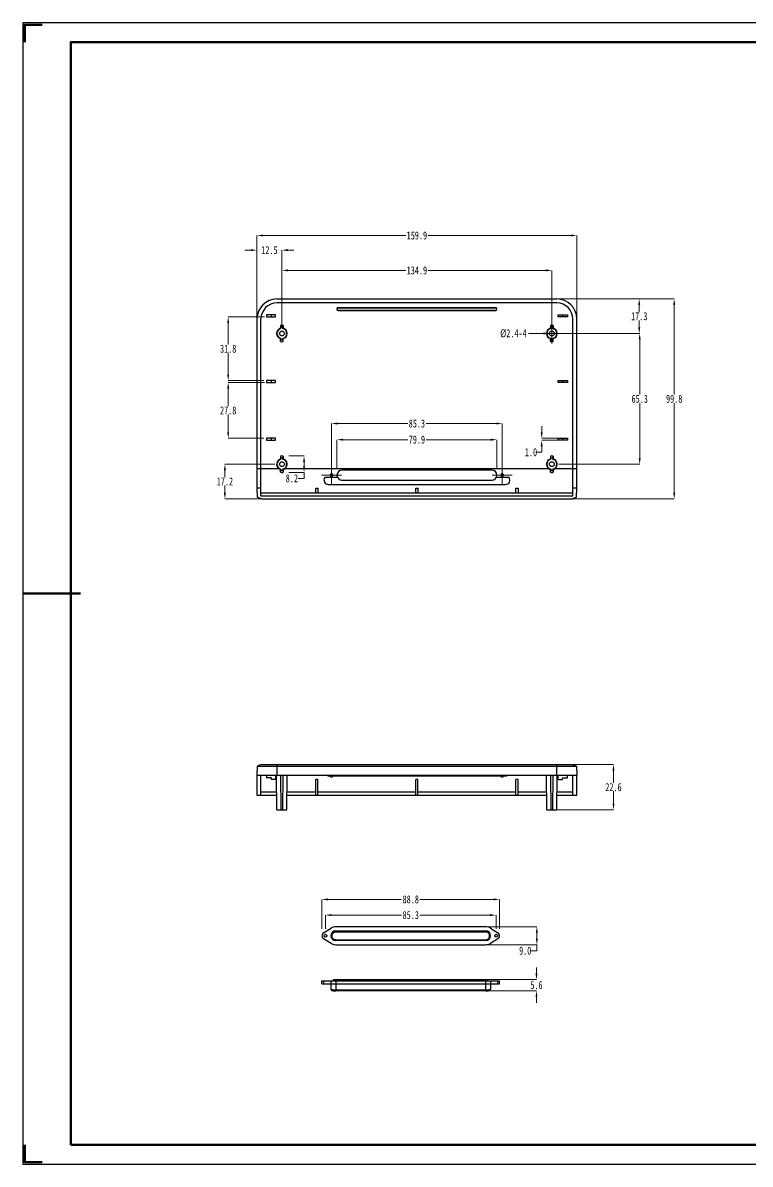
# Model space of a CAD drawing. Header units: millimetres. Extents: x 913 to 1720, y -130 to 440.
# Drawn here: x 913 to 1276, y -130 to 440 of the extents above; entities that cross this region are included whole.
import ezdxf

# ---------------------------------------------------------------- set-up
doc = ezdxf.new("R2010")
doc.units = ezdxf.units.MM
doc.header["$LTSCALE"] = 30.734
doc.header["$PDSIZE"] = 0.3
doc.layers.get('0').update_dxf_attribs({"linetype": 'CONTINUOUS'})
doc.layers.get('Defpoints').update_dxf_attribs({"linetype": 'CONTINUOUS'})
doc.layers.add('图框_内框线', color=5, linetype='CONTINUOUS', lineweight=50)
doc.layers.add('图框_角线', color=5, linetype='CONTINUOUS', lineweight=200)
doc.layers.add('图框_外框线', color=7, linetype='CONTINUOUS')
doc.styles.get("Standard").update_dxf_attribs({"font": 'txt', "width": 0.75})
doc.dimstyles.get("Standard").update_dxf_attribs({"dimtxt": 3, "dimasz": 3, "dimexe": 0.18, "dimexo": 0.0625, "dimgap": 0.09, "dimtad": 1, "dimdsep": 46, "dimtxsty": 'Standard', "dimcen": 0.09, "dimadec": 0, "dimazin": 0, "dimtol": 1, "dimtp": 0.01, "dimtm": 0.01, "dimtfac": 1, "dimtofl": 0, "dimtmove": 0, "dimatfit": 3, "dimfxl": 0, "dimtolj": 1, "dimarcsym": 0})

# ---------------------------------------------------------------- blocks, each defined once
blk = doc.blocks.new('*D30')
at = {"color": 0, "lineweight": 0}
for p, q in [((1029.94, 237.7), (1029.94, 333.9)), ((1032.94, 333.9), (1104.3, 333.9)), ((1186.84, 333.9), (1115.48, 333.9)), ((1189.84, 227.87), (1189.84, 333.9))]:
    blk.add_line(p, q, dxfattribs=at)
for points in [[(1032.94, 334.4), (1032.94, 333.4), (1029.94, 333.9)], [(1186.84, 334.4), (1186.84, 333.4), (1189.84, 333.9)]]:
    blk.add_solid(points, dxfattribs=at)
at = {"layer": 'Defpoints', "color": 0, "lineweight": 0}
for p in [(1029.94, 333.9), (1029.94, 234.21), (1189.84, 224.38)]:
    blk.add_point(p, dxfattribs=at)
at = {"color": 0, "lineweight": 0, "insert": (1109.89, 333.9), "char_height": 4, "attachment_point": 5}
blk.add_mtext('\\A1;159.9', dxfattribs=at)
blk = doc.blocks.new('*D31')
at = {"color": 0, "lineweight": 0}
for p, q in [((1147.25, 302.19), (1238.5, 302.19)), ((1238.5, 299.19), (1238.5, 254.38)), ((1238.5, 205.39), (1238.5, 250.2)), ((1141.9, 202.39), (1238.5, 202.39))]:
    blk.add_line(p, q, dxfattribs=at)
for points in [[(1238, 299.19), (1239, 299.19), (1238.5, 302.19)], [(1238, 205.39), (1239, 205.39), (1238.5, 202.39)]]:
    blk.add_solid(points, dxfattribs=at)
at = {"layer": 'Defpoints', "color": 0, "lineweight": 0}
for p in [(1143.75, 302.19), (1138.41, 202.39), (1238.5, 202.39)]:
    blk.add_point(p, dxfattribs=at)
at = {"color": 0, "lineweight": 0, "insert": (1238.5, 252.29), "char_height": 4, "attachment_point": 5}
blk.add_mtext('\\A1;99.8', dxfattribs=at)
blk = doc.blocks.new('*D32')
at = {"color": 0, "lineweight": 0}
for p, q in [((1180.83, 284.94), (1221.26, 284.94)), ((1221.26, 281.94), (1221.26, 254.38)), ((1221.26, 222.64), (1221.26, 250.2)), ((1180.83, 219.64), (1221.26, 219.64))]:
    blk.add_line(p, q, dxfattribs=at)
for points in [[(1220.76, 281.94), (1221.76, 281.94), (1221.26, 284.94)], [(1220.76, 222.64), (1221.76, 222.64), (1221.26, 219.64)]]:
    blk.add_solid(points, dxfattribs=at)
at = {"layer": 'Defpoints', "color": 0, "lineweight": 0}
for p in [(1177.34, 284.94), (1221.26, 284.94), (1177.34, 219.64)]:
    blk.add_point(p, dxfattribs=at)
at = {"color": 0, "lineweight": 0, "insert": (1221.26, 252.29), "char_height": 4, "attachment_point": 5}
blk.add_mtext('\\A1;65.3', dxfattribs=at)
blk = doc.blocks.new('*D33')
at = {"color": 0, "lineweight": 0}
for p, q in [((1042.44, 288.43), (1042.44, 316.46)), ((1045.44, 316.46), (1104.3, 316.46)), ((1174.34, 316.46), (1115.48, 316.46)), ((1177.34, 288.43), (1177.34, 316.46))]:
    blk.add_line(p, q, dxfattribs=at)
for points in [[(1045.44, 316.96), (1045.44, 315.96), (1042.44, 316.46)], [(1174.34, 316.96), (1174.34, 315.96), (1177.34, 316.46)]]:
    blk.add_solid(points, dxfattribs=at)
at = {"layer": 'Defpoints', "color": 0, "lineweight": 0}
for p in [(1042.44, 316.46), (1042.44, 284.94), (1177.34, 284.94)]:
    blk.add_point(p, dxfattribs=at)
at = {"color": 0, "lineweight": 0, "insert": (1109.89, 316.46), "char_height": 4, "attachment_point": 5}
blk.add_mtext('\\A1;134.9', dxfattribs=at)
blk = doc.blocks.new('*D34')
at = {"color": 0, "lineweight": 0}
for p, q in [((1177.34, 279.91), (1177.34, 289.97)), ((1165.74, 284.96), (1173.14, 284.95)), ((1172.31, 284.94), (1182.36, 284.94)), ((1452.92, -9.61), (1452.92, -6.61)), ((1452.92, -6.61), (1455.92, -6.61)), ((1435.29, -12.61), (1452.92, -12.61)), ((1435.29, -13.21), (1452.92, -13.21)), ((1452.92, -16.21), (1452.92, -19.21))]:
    blk.add_line(p, q, dxfattribs=at)
for points in [[(1173.14, 285.45), (1173.13, 284.45), (1176.14, 284.94)], [(1452.42, -9.61), (1453.42, -9.61), (1452.92, -12.61)], [(1452.42, -16.21), (1453.42, -16.21), (1452.92, -13.21)]]:
    blk.add_solid(points, dxfattribs=at)
at = {"layer": 'Defpoints', "color": 0, "lineweight": 0}
for p in [(1176.14, 284.94), (1178.54, 284.93), (1431.8, -12.61), (1431.8, -13.21), (1452.92, -12.61)]:
    blk.add_point(p, dxfattribs=at)
at = {"color": 0, "lineweight": 0, "char_height": 4, "attachment_point": 5}
for s, insert in [('\\A1;%%c2.4-4', (1158.15, 284.96)), ('\\A1;0.6', (1458.76, -6.61))]:
    blk.add_mtext(s, dxfattribs=dict(at, insert=insert))
blk = doc.blocks.new('*D36')
at = {"color": 0, "lineweight": 0}
for p, q in [((1069.94, 217.7), (1069.94, 231.89)), ((1072.94, 231.89), (1105.3, 231.89)), ((1146.84, 231.89), (1114.48, 231.89)), ((1149.84, 217.7), (1149.84, 231.89)), ((1339.8, -12.91), (1339.8, -9.91)), ((1363.56, -15.91), (1339.8, -15.91)), ((1363.56, -20.91), (1339.8, -20.91)), ((1339.8, -23.91), (1339.8, -26.91))]:
    blk.add_line(p, q, dxfattribs=at)
for points in [[(1072.94, 232.39), (1072.94, 231.39), (1069.94, 231.89)], [(1146.84, 232.39), (1146.84, 231.39), (1149.84, 231.89)], [(1339.3, -12.91), (1340.3, -12.91), (1339.8, -15.91)], [(1339.3, -23.91), (1340.3, -23.91), (1339.8, -20.91)]]:
    blk.add_solid(points, dxfattribs=at)
at = {"layer": 'Defpoints', "color": 0, "lineweight": 0}
for p in [(1069.94, 231.89), (1069.94, 214.21), (1149.84, 214.21), (1367.05, -15.91), (1339.8, -20.91), (1367.05, -20.91)]:
    blk.add_point(p, dxfattribs=at)
at = {"color": 0, "lineweight": 0, "char_height": 4, "attachment_point": 5}
for s, insert in [('\\A1;79.9', (1109.89, 231.89)), ('\\A1;5.0', (1339.8, -18.41))]:
    blk.add_mtext(s, dxfattribs=dict(at, insert=insert))
blk = doc.blocks.new('*D37')
at = {"color": 0, "lineweight": 0}
for p, q in [((1045.93, 223.74), (1053.49, 223.74)), ((1053.49, 220.74), (1053.49, 218.55)), ((1045.85, 215.55), (1053.49, 215.55)), ((1053.49, 212.55), (1050.49, 212.55)), ((1053.49, 215.55), (1053.49, 212.55))]:
    blk.add_line(p, q, dxfattribs=at)
for points in [[(1052.99, 220.74), (1053.99, 220.74), (1053.49, 223.74)], [(1052.99, 218.55), (1053.99, 218.55), (1053.49, 215.55)]]:
    blk.add_solid(points, dxfattribs=at)
at = {"layer": 'Defpoints', "color": 0, "lineweight": 0}
for p in [(1042.44, 223.74), (1042.36, 215.55), (1053.49, 215.55)]:
    blk.add_point(p, dxfattribs=at)
at = {"color": 0, "lineweight": 0, "insert": (1047.4, 212.55), "char_height": 4, "attachment_point": 5}
blk.add_mtext('\\A1;8.2', dxfattribs=at)
blk = doc.blocks.new('*D38')
at = {"color": 0, "lineweight": 0}
for p, q in [((1067.24, 217.7), (1067.24, 239.95)), ((1070.24, 239.95), (1105.3, 239.95)), ((1149.54, 239.95), (1114.48, 239.95)), ((1152.54, 217.7), (1152.54, 239.95))]:
    blk.add_line(p, q, dxfattribs=at)
for points in [[(1070.24, 240.45), (1070.24, 239.45), (1067.24, 239.95)], [(1149.54, 240.45), (1149.54, 239.45), (1152.54, 239.95)]]:
    blk.add_solid(points, dxfattribs=at)
at = {"layer": 'Defpoints', "color": 0, "lineweight": 0}
for p in [(1152.54, 239.95), (1067.24, 214.21), (1152.54, 214.21)]:
    blk.add_point(p, dxfattribs=at)
at = {"color": 0, "lineweight": 0, "insert": (1109.89, 239.95), "char_height": 4, "attachment_point": 5}
blk.add_mtext('\\A1;85.3', dxfattribs=at)
blk = doc.blocks.new('*D39')
at = {"color": 0, "lineweight": 0}
for p, q in [((1026.94, 326.58), (1023.94, 326.58)), ((1029.94, 287.89), (1029.94, 326.58)), ((1042.44, 288.43), (1042.44, 326.58)), ((1045.44, 326.58), (1048.44, 326.58))]:
    blk.add_line(p, q, dxfattribs=at)
for points in [[(1026.94, 327.08), (1026.94, 326.08), (1029.94, 326.58)], [(1045.44, 327.08), (1045.44, 326.08), (1042.44, 326.58)]]:
    blk.add_solid(points, dxfattribs=at)
at = {"layer": 'Defpoints', "color": 0, "lineweight": 0}
for p in [(1029.94, 326.58), (1029.94, 284.4), (1042.44, 284.94)]:
    blk.add_point(p, dxfattribs=at)
at = {"color": 0, "lineweight": 0, "insert": (1036.19, 326.58), "char_height": 4, "attachment_point": 5}
blk.add_mtext('\\A1;12.5', dxfattribs=at)
blk = doc.blocks.new('*D40')
at = {"color": 0, "lineweight": 0}
for p, q in [((1038.94, 219.64), (1013.93, 219.64)), ((1013.93, 216.64), (1013.93, 213.1)), ((1013.93, 205.39), (1013.93, 208.92)), ((1038.94, 202.39), (1013.93, 202.39))]:
    blk.add_line(p, q, dxfattribs=at)
for points in [[(1013.43, 216.64), (1014.43, 216.64), (1013.93, 219.64)], [(1013.43, 205.39), (1014.43, 205.39), (1013.93, 202.39)]]:
    blk.add_solid(points, dxfattribs=at)
at = {"layer": 'Defpoints', "color": 0, "lineweight": 0}
for p in [(1042.44, 219.64), (1013.93, 202.39), (1042.44, 202.39)]:
    blk.add_point(p, dxfattribs=at)
at = {"color": 0, "lineweight": 0, "insert": (1013.93, 211.01), "char_height": 4, "attachment_point": 5}
blk.add_mtext('\\A1;17.2', dxfattribs=at)
blk = doc.blocks.new('*D41')
at = {"color": 0, "lineweight": 0}
for p, q in [((1180.83, 302.19), (1221.03, 302.19)), ((1221.03, 299.19), (1221.03, 295.65)), ((1221.03, 287.94), (1221.03, 291.47)), ((1180.83, 284.94), (1221.03, 284.94))]:
    blk.add_line(p, q, dxfattribs=at)
for points in [[(1220.53, 299.19), (1221.53, 299.19), (1221.03, 302.19)], [(1220.53, 287.94), (1221.53, 287.94), (1221.03, 284.94)]]:
    blk.add_solid(points, dxfattribs=at)
at = {"layer": 'Defpoints', "color": 0, "lineweight": 0}
for p in [(1177.34, 302.19), (1221.03, 302.19), (1177.34, 284.94)]:
    blk.add_point(p, dxfattribs=at)
at = {"color": 0, "lineweight": 0, "insert": (1221.03, 293.56), "char_height": 4, "attachment_point": 5}
blk.add_mtext('\\A1;17.3', dxfattribs=at)
blk = doc.blocks.new('*D42')
at = {"color": 0, "lineweight": 0}
for p, q in [((1172.26, 235.59), (1172.26, 238.59)), ((1180.6, 232.59), (1172.26, 232.59)), ((1180.6, 231.59), (1172.26, 231.59)), ((1172.26, 228.59), (1172.26, 225.59)), ((1172.26, 225.59), (1169.26, 225.59))]:
    blk.add_line(p, q, dxfattribs=at)
for points in [[(1171.76, 235.59), (1172.76, 235.59), (1172.26, 232.59)], [(1171.76, 228.59), (1172.76, 228.59), (1172.26, 231.59)]]:
    blk.add_solid(points, dxfattribs=at)
at = {"layer": 'Defpoints', "color": 0, "lineweight": 0}
for p in [(1172.26, 231.59), (1184.09, 232.59), (1184.09, 231.59)]:
    blk.add_point(p, dxfattribs=at)
at = {"color": 0, "lineweight": 0, "insert": (1166.92, 225.59), "char_height": 4, "attachment_point": 5}
blk.add_mtext('\\A1;1.0', dxfattribs=at)
blk = doc.blocks.new('*D44')
at = {"color": 0, "lineweight": 0}
for p, q in [((1033.64, 293.19), (1015.57, 293.19)), ((1015.57, 290.19), (1015.57, 279.38)), ((1015.57, 264.39), (1015.57, 275.2)), ((1033.44, 261.39), (1015.57, 261.39))]:
    blk.add_line(p, q, dxfattribs=at)
for points in [[(1015.07, 290.19), (1016.07, 290.19), (1015.57, 293.19)], [(1015.07, 264.39), (1016.07, 264.39), (1015.57, 261.39)]]:
    blk.add_solid(points, dxfattribs=at)
at = {"layer": 'Defpoints', "color": 0, "lineweight": 0}
for p in [(1037.14, 293.19), (1015.57, 261.39), (1036.94, 261.39)]:
    blk.add_point(p, dxfattribs=at)
at = {"color": 0, "lineweight": 0, "insert": (1015.57, 277.29), "char_height": 4, "attachment_point": 5}
blk.add_mtext('\\A1;31.8', dxfattribs=at)
blk = doc.blocks.new('*D45')
at = {"color": 0, "lineweight": 0}
for p, q in [((1033.64, 260.39), (1015.57, 260.39)), ((1015.57, 257.39), (1015.57, 248.58)), ((1015.57, 235.59), (1015.57, 244.4)), ((1033.44, 232.59), (1015.57, 232.59))]:
    blk.add_line(p, q, dxfattribs=at)
for points in [[(1015.07, 257.39), (1016.07, 257.39), (1015.57, 260.39)], [(1015.07, 235.59), (1016.07, 235.59), (1015.57, 232.59)]]:
    blk.add_solid(points, dxfattribs=at)
at = {"layer": 'Defpoints', "color": 0, "lineweight": 0}
for p in [(1037.14, 260.39), (1015.57, 232.59), (1036.94, 232.59)]:
    blk.add_point(p, dxfattribs=at)
at = {"color": 0, "lineweight": 0, "insert": (1015.57, 246.49), "char_height": 4, "attachment_point": 5}
blk.add_mtext('\\A1;27.8', dxfattribs=at)
blk = doc.blocks.new('*D46')
at = {"color": 0, "lineweight": 0}
for p, q in [((1180.45, 69.59), (1208.16, 69.59)), ((1208.16, 66.59), (1208.16, 60.38)), ((1208.16, 49.99), (1208.16, 56.2)), ((1179.35, 46.99), (1208.16, 46.99))]:
    blk.add_line(p, q, dxfattribs=at)
for points in [[(1207.66, 66.59), (1208.66, 66.59), (1208.16, 69.59)], [(1207.66, 49.99), (1208.66, 49.99), (1208.16, 46.99)]]:
    blk.add_solid(points, dxfattribs=at)
at = {"layer": 'Defpoints', "color": 0, "lineweight": 0}
for p in [(1176.96, 69.59), (1175.86, 46.99), (1208.16, 46.99)]:
    blk.add_point(p, dxfattribs=at)
at = {"color": 0, "lineweight": 0, "insert": (1208.16, 58.29), "char_height": 4, "attachment_point": 5}
blk.add_mtext('\\A1;22.6', dxfattribs=at)
blk = doc.blocks.new('*D60')
at = {"color": 0, "lineweight": 0}
for p, q in [((1062.43, -12.46), (1062.43, 2.19)), ((1065.43, 2.19), (1102.24, 2.19)), ((1148.23, 2.19), (1111.42, 2.19)), ((1151.23, -12.46), (1151.23, 2.19))]:
    blk.add_line(p, q, dxfattribs=at)
for points in [[(1065.43, 2.69), (1065.43, 1.69), (1062.43, 2.19)], [(1148.23, 2.69), (1148.23, 1.69), (1151.23, 2.19)]]:
    blk.add_solid(points, dxfattribs=at)
at = {"layer": 'Defpoints', "color": 0, "lineweight": 0}
for p in [(1062.43, 2.19), (1062.43, -15.95), (1151.23, -15.95)]:
    blk.add_point(p, dxfattribs=at)
at = {"color": 0, "lineweight": 0, "insert": (1106.83, 2.19), "char_height": 4, "attachment_point": 5}
blk.add_mtext('\\A1;88.8', dxfattribs=at)
blk = doc.blocks.new('*D61')
at = {"color": 0, "lineweight": 0}
for p, q in [((1169.66, -34.82), (1169.66, -31.82)), ((1128.36, -37.82), (1169.66, -37.82)), ((1127.09, -43.45), (1169.66, -43.45)), ((1169.66, -46.45), (1169.66, -49.45))]:
    blk.add_line(p, q, dxfattribs=at)
for points in [[(1169.16, -34.82), (1170.16, -34.82), (1169.66, -37.82)], [(1169.16, -46.45), (1170.16, -46.45), (1169.66, -43.45)]]:
    blk.add_solid(points, dxfattribs=at)
at = {"layer": 'Defpoints', "color": 0, "lineweight": 0}
for p in [(1124.87, -37.82), (1169.66, -37.82), (1123.59, -43.45)]:
    blk.add_point(p, dxfattribs=at)
at = {"color": 0, "lineweight": 0, "insert": (1169.66, -40.63), "char_height": 4, "attachment_point": 5}
blk.add_mtext('\\A1;5.6', dxfattribs=at)
blk = doc.blocks.new('*D62')
at = {"color": 0, "lineweight": 0}
for p, q in [((1064.18, -12.46), (1064.18, -5.65)), ((1067.18, -5.65), (1102.24, -5.65)), ((1146.48, -5.65), (1111.42, -5.65)), ((1149.48, -12.46), (1149.48, -5.65))]:
    blk.add_line(p, q, dxfattribs=at)
for points in [[(1067.18, -5.15), (1067.18, -6.15), (1064.18, -5.65)], [(1146.48, -5.15), (1146.48, -6.15), (1149.48, -5.65)]]:
    blk.add_solid(points, dxfattribs=at)
at = {"layer": 'Defpoints', "color": 0, "lineweight": 0}
for p in [(1149.48, -5.65), (1064.18, -15.95), (1149.48, -15.95)]:
    blk.add_point(p, dxfattribs=at)
at = {"color": 0, "lineweight": 0, "insert": (1106.83, -5.65), "char_height": 4, "attachment_point": 5}
blk.add_mtext('\\A1;85.3', dxfattribs=at)
blk = doc.blocks.new('*D63')
at = {"color": 0, "lineweight": 0}
for p, q in [((1135.6, -11.45), (1169.87, -11.45)), ((1169.87, -14.45), (1169.87, -17.45)), ((1135.6, -20.45), (1169.87, -20.45)), ((1169.87, -20.45), (1169.87, -23.45)), ((1169.87, -23.45), (1166.87, -23.45))]:
    blk.add_line(p, q, dxfattribs=at)
for points in [[(1169.37, -14.45), (1170.37, -14.45), (1169.87, -11.45)], [(1169.37, -17.45), (1170.37, -17.45), (1169.87, -20.45)]]:
    blk.add_solid(points, dxfattribs=at)
at = {"layer": 'Defpoints', "color": 0, "lineweight": 0}
for p in [(1132.11, -11.45), (1132.11, -20.45), (1169.87, -20.45)]:
    blk.add_point(p, dxfattribs=at)
at = {"color": 0, "lineweight": 0, "insert": (1164.03, -23.45), "char_height": 4, "attachment_point": 5}
blk.add_mtext('\\A1;9.0', dxfattribs=at)

msp = doc.modelspace()

# ---------------------------------------------------------------- linework, layer by layer
at = {"color": 7, "linetype": 'Continuous'}
for p, q in [((1039.94, 302.19), (1179.84, 302.19)), ((1179.84, 300.19), (1039.94, 300.19)), ((1070.59, 297.85), (1149.19, 297.85)), ((1070.59, 297.79), (1149.19, 297.79)), ((1029.94, 292.19), (1029.94, 207.69)), ((1031.94, 203.89), (1031.94, 292.19)), ((1034.64, 294.19), (1034.64, 293.19)), ((1039.24, 294.19), (1034.64, 294.19)), ((1034.64, 293.19), (1039.24, 293.19)), ((1037.14, 293.19), (1037.14, 294.19)), ((1039.24, 293.19), (1039.24, 294.19)), ((1070.59, 296.49), (1149.19, 296.49)), ((1149.19, 296.42), (1070.59, 296.42)), ((1180.54, 294.19), (1185.14, 294.19)), ((1180.54, 293.19), (1180.54, 294.19)), ((1185.14, 293.19), (1180.54, 293.19)), ((1182.64, 294.19), (1182.64, 293.19)), ((1185.14, 294.19), (1185.14, 293.19)), ((1187.84, 203.89), (1187.84, 292.19)), ((1189.84, 207.69), (1189.84, 292.19)), ((1041.76, 288.98), (1041.76, 287.52)), ((1041.76, 288.98), (1041.94, 287.94)), ((1041.76, 287.52), (1041.8, 287.49)), ((1041.8, 287.49), (1041.84, 287.46)), ((1041.84, 287.46), (1041.88, 287.43)), ((1041.94, 287.39), (1041.94, 287.94)), ((1042.94, 287.94), (1043.11, 288.98)), ((1042.94, 287.39), (1042.94, 287.94)), ((1042.94, 287.39), (1042.97, 287.42)), ((1042.97, 287.42), (1043.01, 287.45)), ((1043.01, 287.45), (1043.05, 287.48)), ((1043.11, 288.98), (1043.11, 287.52)), ((1176.66, 288.98), (1176.66, 287.52)), ((1176.66, 288.98), (1176.84, 287.94)), ((1176.66, 287.52), (1176.7, 287.49)), ((1176.7, 287.49), (1176.74, 287.46)), ((1176.74, 287.46), (1176.78, 287.43)), ((1176.84, 287.39), (1176.84, 287.94)), ((1177.84, 287.94), (1178.01, 288.98)), ((1177.84, 287.39), (1177.84, 287.94)), ((1177.84, 287.39), (1177.87, 287.42)), ((1177.87, 287.42), (1177.91, 287.45)), ((1177.91, 287.45), (1177.95, 287.48)), ((1178.01, 288.98), (1178.01, 287.52)), ((1041.76, 280.89), (1041.76, 282.35)), ((1041.94, 281.93), (1041.76, 280.89)), ((1041.86, 282.42), (1041.82, 282.39)), ((1041.9, 282.46), (1041.86, 282.42)), ((1041.94, 282.49), (1041.9, 282.46)), ((1041.94, 282.49), (1041.94, 281.93)), ((1042.94, 282.49), (1042.94, 281.93)), ((1042.97, 282.46), (1042.94, 282.49)), ((1043.11, 280.89), (1042.94, 281.93)), ((1043.01, 282.42), (1042.97, 282.46)), ((1043.11, 282.35), (1043.07, 282.38)), ((1043.11, 280.89), (1043.11, 282.35)), ((1176.66, 280.89), (1176.66, 282.35)), ((1176.84, 281.93), (1176.66, 280.89)), ((1176.76, 282.42), (1176.72, 282.39)), ((1176.8, 282.46), (1176.76, 282.42)), ((1176.84, 282.49), (1176.8, 282.46)), ((1176.84, 282.49), (1176.84, 281.93)), ((1177.84, 282.49), (1177.84, 281.93)), ((1178.01, 280.89), (1177.84, 281.93)), ((1177.93, 282.41), (1177.89, 282.44)), ((1177.97, 282.38), (1177.93, 282.41)), ((1178.01, 282.35), (1177.97, 282.38)), ((1178.01, 280.89), (1178.01, 282.35)), ((1034.64, 261.39), (1034.64, 260.39)), ((1039.24, 261.39), (1034.64, 261.39)), ((1034.64, 260.39), (1039.24, 260.39)), ((1037.14, 260.39), (1037.14, 261.39)), ((1039.24, 260.39), (1039.24, 261.39)), ((1180.54, 261.39), (1185.14, 261.39)), ((1180.54, 260.39), (1180.54, 261.39)), ((1185.14, 260.39), (1180.54, 260.39)), ((1182.64, 261.39), (1182.64, 260.39)), ((1185.14, 261.39), (1185.14, 260.39)), ((1034.64, 232.59), (1034.64, 231.59)), ((1039.24, 232.59), (1034.64, 232.59)), ((1034.64, 231.59), (1039.24, 231.59)), ((1037.14, 231.59), (1037.14, 232.59)), ((1039.24, 231.59), (1039.24, 232.59)), ((1180.54, 232.59), (1185.14, 232.59)), ((1180.54, 231.59), (1180.54, 232.59)), ((1185.14, 231.59), (1180.54, 231.59)), ((1182.64, 232.59), (1182.64, 231.59)), ((1185.14, 232.59), (1185.14, 231.59)), ((1041.76, 223.68), (1041.94, 222.64)), ((1041.76, 223.68), (1041.76, 222.22)), ((1041.94, 222.09), (1041.94, 222.64)), ((1042.94, 222.64), (1043.11, 223.68)), ((1042.94, 222.09), (1042.94, 222.64)), ((1043.11, 223.68), (1043.11, 222.22)), ((1176.66, 223.68), (1176.84, 222.64)), ((1176.66, 223.68), (1176.66, 222.22)), ((1176.84, 222.09), (1176.84, 222.64)), ((1177.84, 222.64), (1178.01, 223.68)), ((1177.84, 222.09), (1177.84, 222.64)), ((1178.01, 223.68), (1178.01, 222.22)), ((1041.76, 222.22), (1041.8, 222.19)), ((1041.76, 215.6), (1041.76, 217.05)), ((1041.8, 222.19), (1041.84, 222.16)), ((1041.86, 217.12), (1041.82, 217.09)), ((1041.84, 222.16), (1041.88, 222.13)), ((1041.9, 217.16), (1041.86, 217.12)), ((1041.94, 217.19), (1041.9, 217.16)), ((1041.94, 217.19), (1041.94, 216.63)), ((1042.94, 222.09), (1042.97, 222.12)), ((1042.94, 217.19), (1042.94, 216.63)), ((1042.97, 222.12), (1043.01, 222.15)), ((1043.03, 217.11), (1042.99, 217.14)), ((1043.01, 222.15), (1043.05, 222.18)), ((1043.07, 217.08), (1043.03, 217.11)), ((1043.11, 217.05), (1043.07, 217.08)), ((1043.11, 217.05), (1043.11, 215.6)), ((1147.34, 216.71), (1072.44, 216.71)), ((1176.66, 222.22), (1176.7, 222.19)), ((1176.66, 215.6), (1176.66, 217.05)), ((1176.7, 222.19), (1176.74, 222.16)), ((1176.76, 217.12), (1176.72, 217.09)), ((1176.74, 222.16), (1176.78, 222.13)), ((1176.8, 217.16), (1176.76, 217.12)), ((1176.84, 217.19), (1176.8, 217.16)), ((1176.84, 217.19), (1176.84, 216.63)), ((1177.84, 222.09), (1177.87, 222.12)), ((1177.84, 217.19), (1177.84, 216.63)), ((1177.87, 222.12), (1177.91, 222.15)), ((1177.93, 217.11), (1177.89, 217.14)), ((1177.91, 222.15), (1177.95, 222.18)), ((1177.97, 217.08), (1177.93, 217.11)), ((1178.01, 217.05), (1177.97, 217.08)), ((1178.01, 217.05), (1178.01, 215.6)), ((1041.94, 216.63), (1041.76, 215.6)), ((1043.11, 215.6), (1042.94, 216.63)), ((1070.24, 213.01), (1063.85, 213.01)), ((1072.44, 211.71), (1147.34, 211.71)), ((1155.94, 213.01), (1149.53, 213.01)), ((1176.84, 216.63), (1176.66, 215.6)), ((1178.01, 215.6), (1177.84, 216.63)), ((1029.94, 207.69), (1030.05, 203.14)), ((1031.94, 207.69), (1029.94, 207.69)), ((1059.34, 205.16), (1059.34, 207.68)), ((1059.34, 207.68), (1060.44, 207.68)), ((1060.44, 207.68), (1060.44, 205.16)), ((1065.62, 209.51), (1154.17, 209.51)), ((1109.34, 207.68), (1110.44, 207.68)), ((1109.34, 205.16), (1109.34, 207.68)), ((1110.44, 207.68), (1110.44, 205.16)), ((1159.34, 207.68), (1160.44, 207.68)), ((1159.34, 205.16), (1159.34, 207.68)), ((1160.44, 207.68), (1160.44, 205.16)), ((1189.84, 207.69), (1187.84, 207.69)), ((1189.72, 203.14), (1189.84, 207.69)), ((1032.14, 202.39), (1030.05, 203.14)), ((1187.84, 205.16), (1031.94, 205.16)), ((1031.94, 203.89), (1187.84, 203.89)), ((1032.14, 202.39), (1187.64, 202.39)), ((1189.72, 203.14), (1187.64, 202.39)), ((1187.64, 202.39), (1187.64, 202.39)), ((1030.05, 68.83), (1029.94, 64.29)), ((1032.14, 69.59), (1030.05, 68.83)), ((1030.05, 68.83), (1189.72, 68.83)), ((1032.14, 69.59), (1187.64, 69.59)), ((1187.64, 69.59), (1189.72, 68.83)), ((1189.72, 68.83), (1189.84, 64.29)), ((1029.94, 64.29), (1029.94, 54.34)), ((1029.94, 64.29), (1189.84, 64.29)), ((1031.94, 54.34), (1031.94, 64.29)), ((1034.64, 64.29), (1034.64, 62.94)), ((1037.14, 62.94), (1034.64, 62.94)), ((1037.14, 62.09), (1037.14, 62.94)), ((1039.24, 64.29), (1039.24, 62.09)), ((1039.94, 46.99), (1039.78, 64.28)), ((1041.78, 64.29), (1041.94, 46.99)), ((1042.94, 46.99), (1043.09, 64.29)), ((1044.94, 46.99), (1045.09, 64.29)), ((1065.62, 63.96), (1066.66, 63.96)), ((1066.68, 63.39), (1066.65, 64.29)), ((1066.68, 63.39), (1067.79, 63.39)), ((1067.79, 63.39), (1067.82, 64.29)), ((1067.81, 63.96), (1151.96, 63.96)), ((1151.98, 63.39), (1151.95, 64.29)), ((1151.98, 63.39), (1153.09, 63.39)), ((1153.09, 63.39), (1153.12, 64.29)), ((1153.11, 63.96), (1154.17, 63.96)), ((1174.84, 46.99), (1174.68, 64.29)), ((1176.68, 64.29), (1176.84, 46.99)), ((1177.84, 46.99), (1177.99, 64.29)), ((1179.84, 46.99), (1179.99, 64.28)), ((1180.54, 62.09), (1180.54, 64.29)), ((1182.64, 62.94), (1185.14, 62.94)), ((1182.64, 62.09), (1182.64, 62.94)), ((1185.14, 62.94), (1185.14, 64.29)), ((1187.84, 54.34), (1187.84, 64.29)), ((1189.84, 54.34), (1189.84, 64.29)), ((1039.24, 62.09), (1037.14, 62.09)), ((1059.34, 54.34), (1059.34, 62.05)), ((1060.44, 62.05), (1059.34, 62.05)), ((1060.44, 54.34), (1060.44, 62.05)), ((1109.34, 54.34), (1109.34, 62.05)), ((1110.44, 62.05), (1109.34, 62.05)), ((1110.44, 54.34), (1110.44, 62.05)), ((1160.44, 62.05), (1159.34, 62.05)), ((1159.34, 54.34), (1159.34, 62.05)), ((1160.44, 54.34), (1160.44, 62.05)), ((1180.54, 62.09), (1182.64, 62.09)), ((1029.94, 54.34), (1039.87, 54.34)), ((1039.86, 55.84), (1031.94, 55.84)), ((1045, 54.34), (1174.77, 54.34)), ((1059.34, 55.84), (1045.01, 55.84)), ((1109.34, 55.84), (1060.44, 55.84)), ((1159.34, 55.84), (1110.44, 55.84)), ((1174.76, 55.84), (1160.44, 55.84)), ((1179.9, 54.34), (1189.84, 54.34)), ((1187.84, 55.84), (1179.91, 55.84)), ((1039.94, 46.99), (1044.94, 46.99)), ((1174.84, 46.99), (1179.84, 46.99)), ((1063.25, -14.47), (1067, -12.13)), ((1144.28, -11.45), (1069.38, -11.45)), ((1069.38, -13.5), (1144.28, -13.5)), ((1146.66, -12.13), (1150.4, -14.47)), ((1067, -19.77), (1063.25, -17.44)), ((1144.28, -18.4), (1069.38, -18.4)), ((1069.38, -20.45), (1144.28, -20.45)), ((1150.4, -17.44), (1146.66, -19.77)), ((1062.43, -38.47), (1151.23, -38.47)), ((1062.43, -39.97), (1062.43, -38.47)), ((1068.28, -37.82), (1145.38, -37.82)), ((1068.28, -38.47), (1068.28, -37.82)), ((1145.38, -38.47), (1145.38, -37.82)), ((1151.23, -39.97), (1151.23, -38.47)), ((1062.43, -39.97), (1151.23, -39.97)), ((1066.93, -39.97), (1066.93, -42.63)), ((1144.33, -43.45), (1069.38, -43.45)), ((1146.73, -39.97), (1146.73, -42.63))]:
    msp.add_line(p, q, dxfattribs=at)
at = {"color": 9, "linetype": 'Continuous'}
for p, q in [((1070.59, 297.85), (1070.59, 297.79)), ((1149.19, 297.79), (1149.19, 297.85)), ((1070.59, 296.49), (1070.59, 296.42)), ((1149.19, 296.42), (1149.19, 296.49)), ((1029.94, 217.54), (1040.78, 217.54)), ((1044.09, 217.54), (1175.68, 217.54)), ((1178.99, 217.54), (1189.84, 217.54)), ((1039.94, 69.59), (1039.94, 64.29)), ((1179.84, 64.29), (1179.84, 69.59)), ((1065.62, 64.29), (1065.62, 63.96)), ((1154.17, 63.96), (1154.17, 64.29)), ((1069.38, -13.5), (1069.38, -14.05)), ((1069.38, -14.05), (1144.28, -14.05)), ((1144.28, -14.05), (1144.28, -13.5)), ((1144.28, -18.09), (1069.38, -18.09)), ((1069.38, -18.09), (1069.38, -18.4)), ((1144.28, -18.4), (1144.28, -18.09)), ((1063.25, -38.47), (1063.25, -39.97)), ((1067, -39.97), (1067, -38.47)), ((1069.38, -38.47), (1069.38, -43.45)), ((1070.83, -37.82), (1070.83, -38.47)), ((1142.83, -38.47), (1142.83, -37.82)), ((1144.28, -43.45), (1144.28, -38.47)), ((1146.66, -38.47), (1146.66, -39.97)), ((1150.4, -39.97), (1150.4, -38.47)), ((1069.38, -42.95), (1144.46, -42.95))]:
    msp.add_line(p, q, dxfattribs=at)
at = {"lineweight": 0}
for p, q in [((1067.24, 209.18), (1067.24, 219.24)), ((1152.54, 209.18), (1152.54, 219.24)), ((1062.21, 214.21), (1072.26, 214.21)), ((1147.51, 214.21), (1157.56, 214.21))]:
    msp.add_line(p, q, dxfattribs=at)
at = {"color": 7, "linetype": 'Continuous'}
for points in [[(1041.88, 287.43), (1041.92, 287.4), (1041.94, 287.39)], [(1043.05, 287.48), (1043.09, 287.51), (1043.11, 287.52)], [(1176.78, 287.43), (1176.82, 287.4), (1176.84, 287.39)], [(1177.95, 287.48), (1177.99, 287.51), (1178.01, 287.52)], [(1041.82, 282.39), (1041.78, 282.36), (1041.76, 282.35)], [(1043.07, 282.38), (1043.03, 282.41), (1043.01, 282.42)], [(1176.72, 282.39), (1176.68, 282.36), (1176.66, 282.35)], [(1177.89, 282.44), (1177.86, 282.47), (1177.84, 282.49)], [(1040.78, 217.54), (1040.88, 217.46), (1040.98, 217.39), (1041.08, 217.33), (1041.19, 217.27), (1041.3, 217.21), (1041.41, 217.17), (1041.53, 217.12), (1041.64, 217.08), (1041.76, 217.05)], [(1041.82, 217.09), (1041.78, 217.06), (1041.76, 217.05)], [(1041.88, 222.13), (1041.92, 222.1), (1041.94, 222.09)], [(1042.99, 217.14), (1042.96, 217.17), (1042.94, 217.19)], [(1043.05, 222.18), (1043.09, 222.21), (1043.11, 222.22)], [(1043.11, 217.05), (1043.23, 217.08), (1043.34, 217.12), (1043.46, 217.17), (1043.57, 217.21), (1043.68, 217.27), (1043.79, 217.33), (1043.89, 217.39), (1043.99, 217.46), (1044.09, 217.54)], [(1175.68, 217.54), (1175.78, 217.46), (1175.88, 217.39), (1175.98, 217.33), (1176.09, 217.27), (1176.2, 217.21), (1176.31, 217.17), (1176.43, 217.12), (1176.54, 217.08), (1176.66, 217.05)], [(1176.72, 217.09), (1176.68, 217.06), (1176.66, 217.05)], [(1176.78, 222.13), (1176.82, 222.1), (1176.84, 222.09)], [(1177.89, 217.14), (1177.86, 217.17), (1177.84, 217.19)], [(1177.95, 222.18), (1177.99, 222.21), (1178.01, 222.22)], [(1178.01, 217.05), (1178.13, 217.08), (1178.24, 217.12), (1178.36, 217.17), (1178.47, 217.21), (1178.58, 217.27), (1178.69, 217.33), (1178.79, 217.39), (1178.89, 217.46), (1178.99, 217.54)], [(1041.76, 215.6), (1041.91, 215.58), (1042.06, 215.56), (1042.21, 215.55), (1042.36, 215.55), (1042.51, 215.55), (1042.66, 215.55), (1042.81, 215.56), (1042.96, 215.58), (1043.11, 215.6)], [(1067.87, 214.21), (1067.87, 214.3), (1067.85, 214.38), (1067.83, 214.46), (1067.79, 214.54), (1067.74, 214.61), (1067.69, 214.67), (1067.62, 214.72), (1067.55, 214.77), (1067.48, 214.81), (1067.4, 214.83), (1067.32, 214.85), (1067.24, 214.85), (1067.15, 214.85), (1067.07, 214.83), (1066.99, 214.81), (1066.92, 214.77), (1066.85, 214.72), (1066.79, 214.67), (1066.73, 214.61), (1066.68, 214.54), (1066.65, 214.46), (1066.62, 214.38), (1066.6, 214.3), (1066.6, 214.21)], [(1066.6, 214.21), (1066.6, 214.13), (1066.62, 214.04), (1066.65, 213.97), (1066.69, 213.89), (1066.74, 213.82), (1066.79, 213.76), (1066.86, 213.7), (1066.93, 213.66), (1067, 213.62), (1067.08, 213.6), (1067.16, 213.58), (1067.24, 213.58), (1067.32, 213.59), (1067.4, 213.6), (1067.48, 213.63), (1067.55, 213.66), (1067.62, 213.71), (1067.68, 213.76), (1067.73, 213.82), (1067.78, 213.89), (1067.82, 213.96), (1067.85, 214.04), (1067.87, 214.12), (1067.87, 214.21)], [(1153.17, 214.21), (1153.17, 214.3), (1153.15, 214.38), (1153.13, 214.46), (1153.09, 214.54), (1153.04, 214.61), (1152.99, 214.67), (1152.92, 214.72), (1152.85, 214.77), (1152.78, 214.81), (1152.7, 214.83), (1152.62, 214.85), (1152.54, 214.85), (1152.45, 214.85), (1152.37, 214.83), (1152.29, 214.81), (1152.22, 214.77), (1152.15, 214.72), (1152.09, 214.67), (1152.03, 214.61), (1151.98, 214.54), (1151.95, 214.46), (1151.92, 214.38), (1151.9, 214.3), (1151.9, 214.21)], [(1151.9, 214.21), (1151.9, 214.13), (1151.92, 214.04), (1151.95, 213.97), (1151.99, 213.89), (1152.04, 213.82), (1152.09, 213.76), (1152.16, 213.7), (1152.23, 213.66), (1152.3, 213.62), (1152.38, 213.6), (1152.46, 213.58), (1152.54, 213.58), (1152.62, 213.59), (1152.7, 213.6), (1152.78, 213.63), (1152.85, 213.66), (1152.92, 213.71), (1152.98, 213.76), (1153.03, 213.82), (1153.08, 213.89), (1153.12, 213.96), (1153.15, 214.04), (1153.17, 214.12), (1153.17, 214.21)], [(1176.66, 215.6), (1176.81, 215.58), (1176.96, 215.56), (1177.11, 215.55), (1177.26, 215.55), (1177.41, 215.55), (1177.56, 215.55), (1177.71, 215.56), (1177.86, 215.58), (1178.01, 215.6)], [(1065.62, 63.96), (1065.53, 63.96), (1065.43, 63.96), (1065.33, 63.97), (1065.23, 63.99), (1065.13, 64), (1065.03, 64.02), (1064.94, 64.05), (1064.84, 64.08), (1064.74, 64.11), (1064.64, 64.15), (1064.55, 64.19), (1064.45, 64.23), (1064.36, 64.28), (1064.35, 64.29)], [(1154.17, 63.96), (1154.27, 63.96), (1154.36, 63.96), (1154.46, 63.97), (1154.56, 63.99), (1154.66, 64), (1154.76, 64.02), (1154.85, 64.05), (1154.95, 64.08), (1155.05, 64.11), (1155.15, 64.15), (1155.25, 64.19), (1155.34, 64.23), (1155.44, 64.28), (1155.45, 64.29)], [(1066.93, -42.63), (1066.93, -42.68), (1066.94, -42.76), (1066.96, -42.83), (1066.99, -42.91), (1067.04, -42.98), (1067.09, -43.05), (1067.15, -43.11), (1067.21, -43.15), (1067.28, -43.2), (1067.35, -43.23), (1067.42, -43.26), (1067.5, -43.29), (1067.58, -43.31), (1067.67, -43.33), (1067.76, -43.35), (1067.85, -43.37), (1067.95, -43.38), (1068.06, -43.4), (1068.18, -43.41), (1068.3, -43.42), (1068.43, -43.43), (1068.57, -43.43), (1068.71, -43.44), (1068.86, -43.44), (1069.01, -43.45), (1069.17, -43.45), (1069.34, -43.45), (1069.38, -43.45)], [(1144.33, -43.45), (1144.49, -43.45), (1144.65, -43.45), (1144.8, -43.44), (1144.95, -43.44), (1145.09, -43.43), (1145.23, -43.43), (1145.36, -43.42), (1145.48, -43.41), (1145.6, -43.4), (1145.7, -43.38), (1145.81, -43.37), (1145.9, -43.35), (1145.99, -43.33), (1146.08, -43.31), (1146.16, -43.29), (1146.23, -43.26), (1146.3, -43.23), (1146.37, -43.2), (1146.44, -43.15), (1146.51, -43.1), (1146.56, -43.05), (1146.62, -42.98), (1146.66, -42.91), (1146.69, -42.83), (1146.71, -42.75), (1146.73, -42.67), (1146.73, -42.63)]]:
    msp.add_lwpolyline(points, dxfattribs=at)
at = {"color": 9, "linetype": 'Continuous'}
for points in [[(1069.38, -18.09), (1069.22, -18.08), (1069.06, -18.06), (1068.91, -18.03), (1068.76, -17.98), (1068.61, -17.92), (1068.47, -17.85), (1068.33, -17.77), (1068.2, -17.68), (1068.07, -17.57), (1067.95, -17.45), (1067.84, -17.31), (1067.74, -17.17), (1067.66, -17.02), (1067.58, -16.86), (1067.52, -16.69), (1067.48, -16.52), (1067.44, -16.34), (1067.43, -16.16), (1067.43, -15.97), (1067.45, -15.79), (1067.48, -15.61), (1067.53, -15.43), (1067.59, -15.26), (1067.67, -15.1), (1067.76, -14.94), (1067.87, -14.79), (1067.98, -14.66), (1068.11, -14.53), (1068.25, -14.42), (1068.39, -14.33), (1068.55, -14.24), (1068.71, -14.17), (1068.87, -14.12), (1069.04, -14.08), (1069.21, -14.06), (1069.38, -14.05)], [(1144.28, -18.09), (1144.44, -18.08), (1144.6, -18.06), (1144.75, -18.02), (1144.91, -17.97), (1145.06, -17.91), (1145.21, -17.83), (1145.36, -17.74), (1145.5, -17.64), (1145.63, -17.52), (1145.74, -17.4), (1145.85, -17.26), (1145.95, -17.11), (1146.03, -16.95), (1146.1, -16.79), (1146.15, -16.62), (1146.19, -16.45), (1146.22, -16.27), (1146.23, -16.09), (1146.22, -15.91), (1146.2, -15.73), (1146.16, -15.56), (1146.11, -15.39), (1146.04, -15.22), (1145.96, -15.06), (1145.87, -14.91), (1145.77, -14.77), (1145.65, -14.64), (1145.53, -14.52), (1145.39, -14.41), (1145.25, -14.32), (1145.1, -14.24), (1144.94, -14.17), (1144.78, -14.12), (1144.61, -14.08), (1144.45, -14.06), (1144.28, -14.05)], [(1066.93, -42.63), (1066.93, -42.66), (1066.95, -42.7), (1066.99, -42.73), (1067.04, -42.75), (1067.1, -42.78), (1067.17, -42.8), (1067.26, -42.82), (1067.35, -42.84), (1067.46, -42.86), (1067.58, -42.88), (1067.71, -42.89), (1067.85, -42.9), (1068, -42.91), (1068.15, -42.92), (1068.32, -42.93), (1068.48, -42.94), (1068.66, -42.94), (1068.83, -42.95), (1069.01, -42.95), (1069.19, -42.95), (1069.38, -42.95)], [(1144.46, -42.95), (1144.65, -42.95), (1144.83, -42.95), (1145, -42.94), (1145.18, -42.94), (1145.35, -42.93), (1145.51, -42.92), (1145.66, -42.91), (1145.81, -42.9), (1145.95, -42.89), (1146.08, -42.88), (1146.19, -42.86), (1146.3, -42.84), (1146.4, -42.82), (1146.48, -42.8), (1146.56, -42.78), (1146.62, -42.75), (1146.67, -42.73), (1146.7, -42.7), (1146.72, -42.66), (1146.73, -42.63)]]:
    msp.add_lwpolyline(points, dxfattribs=at)
at = {"color": 7, "linetype": 'Continuous'}
for centre, radius in [((1042.44, 284.94), 1.2), ((1177.34, 284.94), 1.2), ((1042.44, 219.64), 1.2), ((1177.34, 219.64), 1.2), ((1067.24, 214.21), 0.558), ((1152.54, 214.21), 0.558), ((1064.18, -15.95), 0.7), ((1149.48, -15.95), 0.7)]:
    msp.add_circle(centre, radius, dxfattribs=at)
for centre, radius, start, end in [((1039.94, 292.19), 10, 90, 180), ((1039.94, 292.19), 8, 90, 180), ((1070.59, 297.14), 0.713, 90, 270), ((1070.59, 297.14), 0.65, 90, 270), ((1149.19, 297.14), 0.713, 270, 90), ((1149.19, 297.14), 0.65, 270, 90), ((1179.84, 292.19), 10, 0, 90), ((1179.84, 292.19), 8, 0, 90), ((1042.44, 284.94), 2.67, 104.5937, 255.4063), ((1042.44, 284.94), 2.5, 101.537, 258.463), ((1042.44, 284.94), 4.1, 80.5429, 99.4571), ((1042.44, 284.94), 3.05, 80.5647, 99.4353), ((1042.44, 284.94), 2.5, 281.537, 78.463), ((1042.44, 284.94), 2.67, 284.5937, 75.4063), ((1177.34, 284.94), 2.67, 104.5937, 255.4063), ((1177.34, 284.94), 2.5, 101.537, 258.463), ((1177.34, 284.94), 4.1, 80.5429, 99.4571), ((1177.34, 284.94), 3.05, 80.5647, 99.4353), ((1177.34, 284.94), 2.5, 281.537, 78.463), ((1177.34, 284.94), 2.67, 284.5937, 75.4063), ((1042.44, 284.94), 4.1, 260.5429, 279.4571), ((1042.44, 284.94), 3.05, 260.5647, 279.4353), ((1177.34, 284.94), 4.1, 260.5429, 279.4571), ((1177.34, 284.94), 3.05, 260.5647, 279.4353), ((1042.44, 219.64), 4.1, 80.5429, 99.4571), ((1042.44, 219.64), 3.05, 80.5647, 99.4353), ((1177.34, 219.64), 4.1, 80.5429, 99.4571), ((1177.34, 219.64), 3.05, 80.5647, 99.4353), ((1042.44, 219.64), 2.67, 104.5937, 231.7613), ((1042.44, 219.64), 2.5, 101.537, 258.463), ((1042.44, 219.64), 2.5, 281.537, 78.463), ((1042.44, 219.64), 2.67, 308.2387, 75.4063), ((1072.44, 214.21), 2.5, 90, 270), ((1147.34, 214.21), 2.5, 270, 90), ((1177.34, 219.64), 2.67, 104.5937, 231.7613), ((1177.34, 219.64), 2.5, 101.537, 258.463), ((1177.34, 219.64), 2.5, 281.537, 78.463), ((1177.34, 219.64), 2.67, 308.2387, 75.4063), ((1042.44, 219.64), 3.05, 260.5647, 279.4353), ((1065.62, 211.71), 2.2, 143.7075, 270), ((1154.17, 211.71), 2.2, 270, 36.2925), ((1177.34, 219.64), 3.05, 260.5647, 279.4353), ((1064.18, -15.95), 1.75, 121.9275, 238.0725), ((1069.38, -15.95), 2.45, 90, 270), ((1069.38, -15.95), 4.5, 90, 121.9275), ((1144.28, -15.95), 4.5, 58.0725, 90), ((1144.28, -15.95), 2.45, 270, 90), ((1149.48, -15.95), 1.75, 301.9275, 58.0725), ((1069.38, -15.95), 4.5, 238.0725, 270), ((1144.28, -15.95), 4.5, 270, 301.9275)]:
    msp.add_arc(centre, radius, start, end, dxfattribs=at)
at = {"layer": '图框_内框线', "color": 0}
msp.add_lwpolyline([(936.91, -120.49), (1710.67, -120.49), (1710.67, 430.55), (936.91, 430.55)], close=True, dxfattribs=at)
msp.add_lwpolyline([(912.91, 155.03), (941.71, 155.03)], dxfattribs=at)
at = {"layer": '图框_外框线', "color": 0}
msp.add_lwpolyline([(912.91, -130.09), (1720.27, -130.09), (1720.27, 440.15), (912.91, 440.15)], close=True, dxfattribs=at)
at = {"layer": '图框_角线', "color": 0, "flags": 128}
for points in [[(913.87, 430.55), (913.87, 439.19), (922.51, 439.19)], [(922.51, -129.13), (913.87, -129.13), (913.87, -120.49)]]:
    msp.add_lwpolyline(points, dxfattribs=at)

# ---------------------------------------------------------------- dimensions: what is measured, and where the dimension line sits
at = {"lineweight": 0}
for base, p1, p2, picture, middle in [((1029.94, 333.9), (1189.84, 224.38), (1029.94, 234.21), '*D30', (1109.89, 333.9)), ((1029.94, 326.58), (1042.44, 284.94), (1029.94, 284.4), '*D39', (1036.19, 326.58)), ((1042.44, 316.46), (1177.34, 284.94), (1042.44, 284.94), '*D33', (1109.89, 316.46)), ((1152.54, 239.95), (1067.24, 214.21), (1152.54, 214.21), '*D38', (1109.89, 239.95)), ((1062.43, 2.19), (1151.23, -15.95), (1062.43, -15.95), '*D60', (1106.83, 2.19)), ((1149.48, -5.65), (1064.18, -15.95), (1149.48, -15.95), '*D62', (1106.83, -5.65))]:
    dim = msp.add_linear_dim(base=base, p1=p1, p2=p2, dimstyle='Standard', override={"dimtxt": 4, "dimexe": 0, "dimexo": 3.4925, "dimtad": 0, "dimtih": 1, "dimtoh": 1, "dimdec": 1, "dimzin": 0, "dimdsep": 0, "dimcen": 5.0292, "dimtol": 0, "dimtdec": 1, "dimtzin": 0, "dimlwd": 0, "dimlwe": 0}, dxfattribs=at)
    dim.commit()
    dim.dimension.update_dxf_attribs({"geometry": picture, "text_midpoint": middle})
for base, p1, p2, picture, middle in [((1238.5, 202.39), (1143.75, 302.19), (1138.41, 202.39), '*D31', (1238.5, 252.29)), ((1221.03099726, 302.18598084), (1177.33572183, 284.93598084), (1177.33572183, 302.18598084), '*D41', (1221.03099726, 293.56098084)), ((1015.57, 261.39), (1037.14, 293.19), (1036.94, 261.39), '*D44', (1015.57, 277.29)), ((1452.92, -12.61), (1431.8, -13.21), (1431.8, -12.61), '*D34', (1458.76, -6.61)), ((1221.26, 284.94), (1177.34, 219.64), (1177.34, 284.94), '*D32', (1221.26, 252.29)), ((1015.57, 232.59), (1037.14, 260.39), (1036.94, 232.59), '*D45', (1015.57, 246.49)), ((1339.8, -20.91), (1367.05, -15.91), (1367.05, -20.91), '*D36', (1339.8, -18.41)), ((1172.26, 231.59), (1184.09, 232.59), (1184.09, 231.59), '*D42', (1166.92, 225.59)), ((1053.49, 215.55), (1042.44, 223.74), (1042.36, 215.55), '*D37', (1047.4, 212.55)), ((1013.9347, 202.3863), (1042.4357, 219.636), (1042.4357, 202.3863), '*D40', (1013.9347, 211.0111)), ((1208.16, 46.99), (1176.96, 69.59), (1175.86, 46.99), '*D46', (1208.16, 58.29)), ((1169.87, -20.45), (1132.11, -11.45), (1132.11, -20.45), '*D63', (1164.03, -23.45)), ((1169.66, -37.82), (1123.59, -43.45), (1124.87, -37.82), '*D61', (1169.66, -40.63))]:
    dim = msp.add_linear_dim(base=base, p1=p1, p2=p2, angle=90, dimstyle='Standard', override={"dimtxt": 4, "dimexe": 0, "dimexo": 3.4925, "dimtad": 0, "dimtih": 1, "dimtoh": 1, "dimdec": 1, "dimzin": 0, "dimdsep": 0, "dimcen": 5.0292, "dimtol": 0, "dimtdec": 1, "dimtzin": 0, "dimlwd": 0, "dimlwe": 0}, dxfattribs=at)
    dim.commit()
    dim.dimension.update_dxf_attribs({"geometry": picture, "text_midpoint": middle})
dim = msp.add_diameter_dim_2p(p1=(1178.54, 284.93), p2=(1176.14, 284.94), text='%%c2.4-4', dimstyle='Standard', override={"dimtxt": 4, "dimexe": 0, "dimexo": 3.4925, "dimtad": 0, "dimtih": 1, "dimtoh": 1, "dimdec": 1, "dimzin": 0, "dimdsep": 0, "dimcen": 5.0292, "dimtol": 0, "dimtdec": 1, "dimtzin": 0, "dimlwd": 0, "dimlwe": 0}, dxfattribs=at)
dim.commit()
dim.dimension.update_dxf_attribs({"geometry": '*D34', "text_midpoint": (1165.74, 284.96), "dimtype": 163})
dim = msp.add_linear_dim(base=(1069.94, 231.89), p1=(1149.84, 214.21), p2=(1069.94, 214.21), dimstyle='Standard', override={"dimtxt": 4, "dimexe": 0, "dimexo": 3.4925, "dimtad": 0, "dimtih": 1, "dimtoh": 1, "dimdec": 1, "dimzin": 0, "dimdsep": 0, "dimcen": 5.0292, "dimtol": 0, "dimtdec": 1, "dimtzin": 0, "dimlwd": 0, "dimlwe": 0}, dxfattribs=at)
dim.commit()
dim.dimension.update_dxf_attribs({"geometry": '*D36', "text_midpoint": (1109.89, 231.89), "dimtype": 160})

doc.saveas('drawing.dxf')
